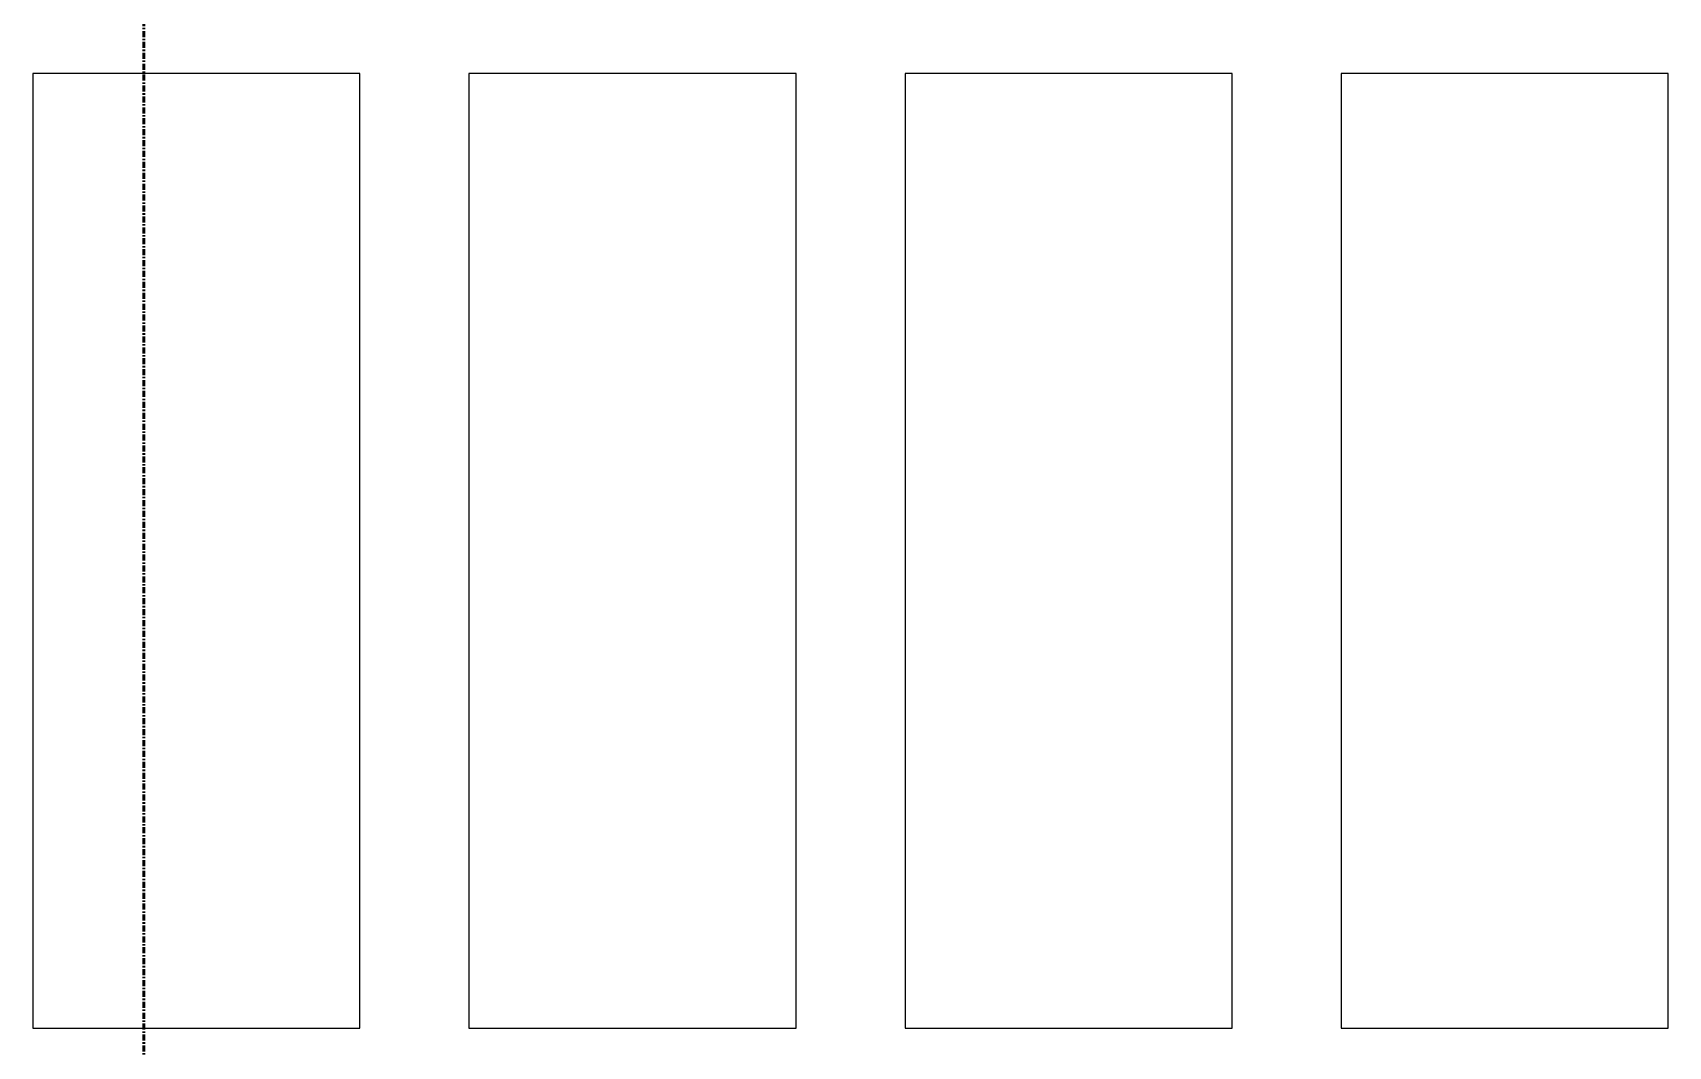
# Model space of a CAD drawing. Header units: millimetres. Extents: x -794334 to -714814, y -17806 to 22403.
# Drawn here: x -781431 to -779931, y -3688 to -2759 of the extents above; entities that cross this region are included whole.
import ezdxf
from ezdxf.xclip import XClip

# ---------------------------------------------------------------- set-up
doc = ezdxf.new("R2010")
doc.units = ezdxf.units.MM
doc.header["$XCLIPFRAME"] = 0
doc.linetypes.add('DPA_Grid _ Level 100', pattern=[10, 5.5, -1.6, 1.3, -1.6])
doc.layers.add('000 - WIPEOUT', color=250, linetype='Continuous')
doc.layers.add('A11_ALU.SOLID SHEET', color=2, linetype='Continuous')
doc.layers.add('G-ANNO-SECL', color=3, linetype='Continuous', lineweight=9)

# ---------------------------------------------------------------- blocks, each defined once
blk = doc.blocks.new('*U1240')
at = {"color": 3}
for points in [[(-437.5, 17350), (437.5, 17350), (437.5, 17050), (-437.5, 17050)], [(-437.5, 16950), (437.5, 16950), (437.5, 16650), (-437.5, 16650)], [(-437.5, 16550), (437.5, 16550), (437.5, 16250), (-437.5, 16250)], [(-437.5, 16150), (437.5, 16150), (437.5, 15850), (-437.5, 15850)]]:
    blk.add_wipeout(points, dxfattribs=at).dxf.layer = '000 - WIPEOUT'
at = {"layer": 'A11_ALU.SOLID SHEET', "color": 0, "linetype": 'ByBlock'}
for points in [[(-437.5, 17050), (437.5, 17050), (437.5, 17350), (-437.5, 17350)], [(-437.5, 16650), (437.5, 16650), (437.5, 16950), (-437.5, 16950)], [(-437.5, 16250), (437.5, 16250), (437.5, 16550), (-437.5, 16550)], [(-437.5, 15850), (437.5, 15850), (437.5, 16150), (-437.5, 16150)]]:
    blk.add_lwpolyline(points, close=True, dxfattribs=at)
blk = doc.blocks.new('*U1630')
at = {"layer": 'A11_ALU.SOLID SHEET', "color": 0, "linetype": 'ByBlock', "rotation": 90}
blk.add_blockref('*U1240', (-19400, -6813), dxfattribs=at)

msp = doc.modelspace()

# ---------------------------------------------------------------- block references
at = {"layer": 'A11_ALU.SOLID SHEET'}
ref = msp.add_blockref('*U1630', (-744681.2, 3579), dxfattribs=at)
XClip(ref).set_block_clipping_path([(-45802.4668593339, -9620.0029952967), (23702.8690583039, 10334.9999958097)])

# ---------------------------------------------------------------- next in the draw order: linework, layer by layer
at = {"layer": 'G-ANNO-SECL', "linetype": 'DPA_Grid _ Level 100', "lineweight": 50}
msp.add_line((-781329.4, 20592.6), (-781329.4, -17199.9), dxfattribs=at)

doc.saveas('drawing.dxf')
